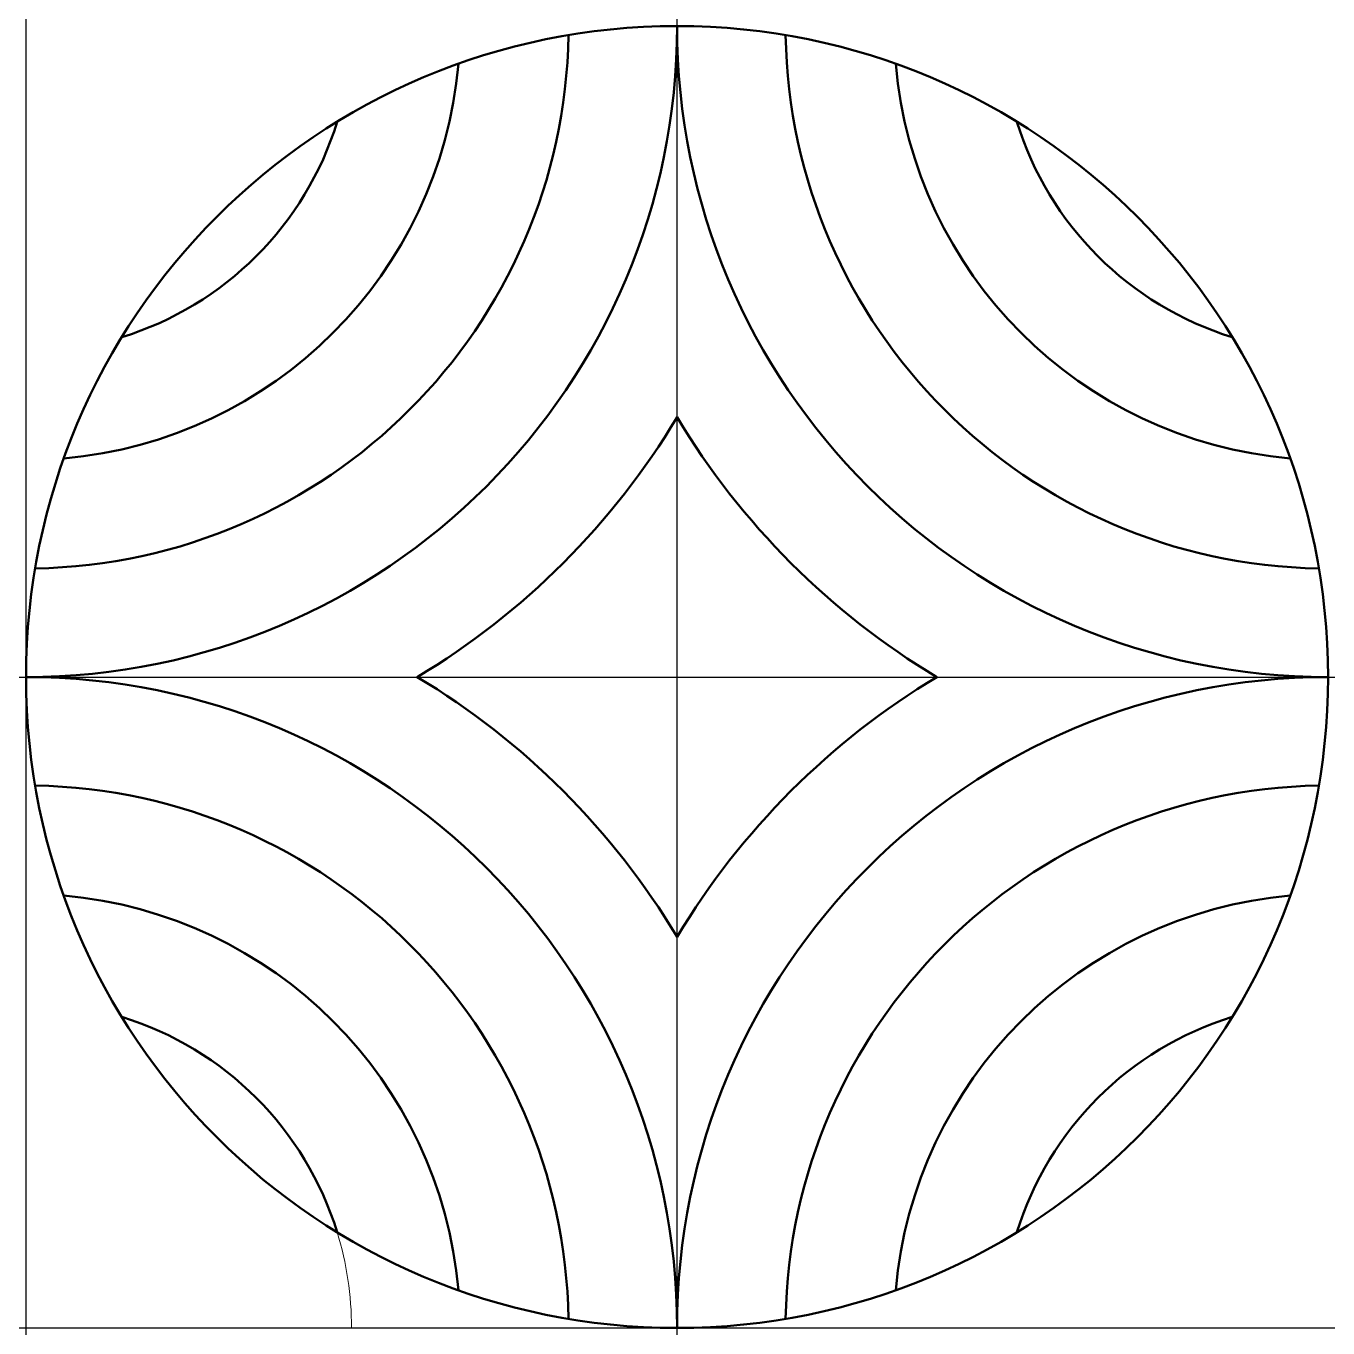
# Model space of a CAD drawing. Header units: millimetres. Extents: x 2902 to 3022, y 680 to 800.
import ezdxf

# ---------------------------------------------------------------- set-up
doc = ezdxf.new("R2010")
doc.units = ezdxf.units.MM
doc.linetypes.add('ACAD_ISO04W100', pattern=[30, 24, -2.95, 0.1, -2.95])
for name, color, linetype, lineweight, true_color in [('Contornos Visibles', 7, 'Continuous', 50, 0xffffff), ('Ejes de revolución', 6, 'ACAD_ISO04W100', 20, 0xff00ff), ('Referencias', 2, 'Continuous', 25, 0xffff00), ('Referencias 2', 3, 'Continuous', 25, 0x00ff00)]:
    doc.layers.add(name, color=color, linetype=linetype, lineweight=lineweight, true_color=true_color)

msp = doc.modelspace()

# ---------------------------------------------------------------- linework, layer by layer
at = {"layer": 'Contornos Visibles'}
msp.add_circle((2962.48, 740.42), 60, dxfattribs=at)
for centre, radius, start, end in [((2902.48, 800.42), 60, 270, 0), ((3022.48, 800.42), 60, 180, 270), ((2902.48, 800.42), 50, 270.9631, 359.0369), ((3022.48, 800.42), 50, 180.9631, 269.0369), ((2902.48, 800.42), 40, 274.9989, 355.0011), ((3022.48, 800.42), 40, 184.9989, 265.0011), ((2902.48, 800.42), 30, 287.1144, 342.8856), ((3022.48, 800.42), 30, 197.1144, 252.8856), ((2902.48, 800.42), 70, 301.0027, 328.9973), ((3022.48, 800.42), 70, 211.0027, 238.9973), ((2902.48, 680.42), 60, 0, 90), ((2902.48, 680.42), 70, 31.0027, 58.9973), ((3022.48, 680.42), 60, 90, 180), ((3022.48, 680.42), 70, 121.0027, 148.9973), ((2902.48, 680.42), 50, 0.9631, 89.0369), ((3022.48, 680.42), 50, 90.9631, 179.0369), ((2902.48, 680.42), 40, 4.9989, 85.0011), ((3022.48, 680.42), 40, 94.9989, 175.0011), ((2902.48, 680.42), 30, 17.1144, 72.8856), ((3022.48, 680.42), 30, 107.1144, 162.8856)]:
    msp.add_arc(centre, radius, start, end, dxfattribs=at)
at = {"layer": 'Ejes de revolución'}
msp.add_arc((2902.48, 680.42), 30, 360, 17.1144, dxfattribs=at)
at = {"layer": 'Referencias'}
for p, direction in [((2902.48, 740.42), (0, 1)), ((2962.48, 680.42), (1, 0))]:
    msp.add_xline(p, direction, dxfattribs=at)
at = {"layer": 'Referencias 2'}
for p, direction in [((2962.48, 800.42), (0, 1)), ((3022.48, 740.42), (1, 0))]:
    msp.add_xline(p, direction, dxfattribs=at)

doc.saveas('drawing.dxf')
